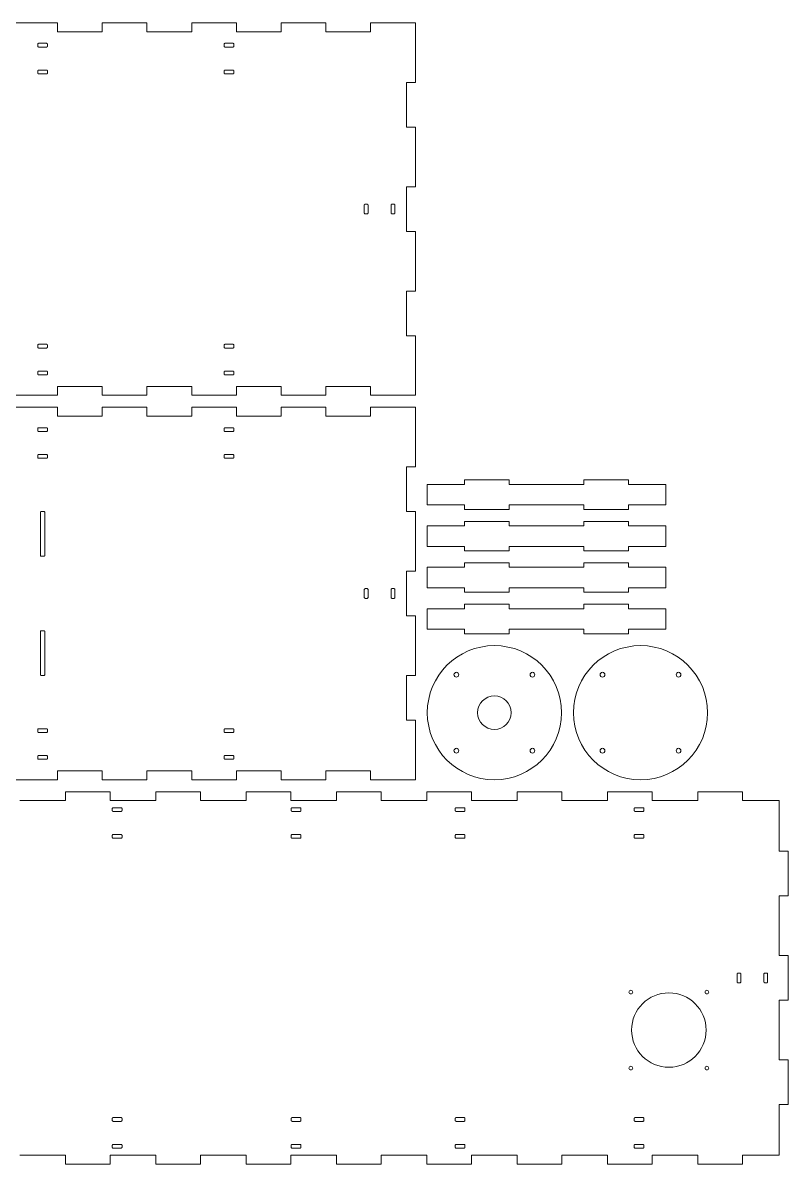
# Model space of a CAD drawing. Header units: millimetres. Extents: x 0 to 1000, y 0 to 766.
# Drawn here: x 487 to 1000, y 0 to 766 of the extents above; entities that cross this region are included whole.
import ezdxf

# ---------------------------------------------------------------- set-up
doc = ezdxf.new("R2010")
doc.units = ezdxf.units.MM
doc.layers.add('CORTE', color=1, linetype='Continuous', lineweight=0)

msp = doc.modelspace()

# ---------------------------------------------------------------- linework, layer by layer
at = {"layer": 'CORTE'}
for points in [[(480, 516), (510, 516), (510, 522), (540, 522), (540, 516), (570, 516), (570, 522), (600, 522), (600, 516), (630, 516), (630, 522), (660, 522), (660, 516), (690, 516), (690, 522), (720, 522), (720, 516), (750, 516), (750, 556), (744, 556), (744, 586), (750, 586), (750, 626), (744, 626), (744, 656), (750, 656), (750, 696), (744, 696), (744, 726), (750, 726), (750, 766), (720, 766), (720, 760), (690, 760), (690, 766), (660, 766), (660, 760), (630, 760), (630, 766), (600, 766), (600, 760), (570, 760), (570, 766), (540, 766), (540, 760), (510, 760), (510, 766), (480, 766)], [(480, 258), (510, 258), (510, 264), (540, 264), (540, 258), (570, 258), (570, 264), (600, 264), (600, 258), (630, 258), (630, 264), (660, 264), (660, 258), (690, 258), (690, 264), (720, 264), (720, 258), (750, 258), (750, 298), (744, 298), (744, 328), (750, 328), (750, 368), (744, 368), (744, 398), (750, 398), (750, 438), (744, 438), (744, 468), (750, 468), (750, 508), (720, 508), (720, 502), (690, 502), (690, 508), (660, 508), (660, 502), (630, 502), (630, 508), (600, 508), (600, 502), (570, 502), (570, 508), (540, 508), (540, 502), (510, 502), (510, 508), (480, 508)], [(484.705882, 6), (515.294118, 6), (515.294118, 0), (545.294118, 0), (545.294118, 6), (575.882353, 6), (575.882353, 0), (605.882353, 0), (605.882353, 6), (636.470588, 6), (636.470588, 0), (666.470588, 0), (666.470588, 6), (697.058824, 6), (697.058824, 0), (727.058824, 0), (727.058824, 6), (757.647059, 6), (757.647059, 0), (787.647059, 0), (787.647059, 6), (818.235294, 6), (818.235294, 0), (848.235294, 0), (848.235294, 6), (878.823529, 6), (878.823529, 0), (908.823529, 0), (908.823529, 6), (939.411765, 6), (939.411765, 0), (969.411765, 0), (969.411765, 6), (994, 6), (994, 40), (1000, 40), (1000, 70), (994, 70), (994, 110), (1000, 110), (1000, 140), (994, 140), (994, 180), (1000, 180), (1000, 210), (994, 210), (994, 244), (969.411765, 244), (969.411765, 250), (939.411765, 250), (939.411765, 244), (908.823529, 244), (908.823529, 250), (878.823529, 250), (878.823529, 244), (848.235294, 244), (848.235294, 250), (818.235294, 250), (818.235294, 244), (787.647059, 244), (787.647059, 250), (757.647059, 250), (757.647059, 244), (727.058824, 244), (727.058824, 250), (697.058824, 250), (697.058824, 244), (666.470588, 244), (666.470588, 250), (636.470588, 250), (636.470588, 244), (605.882353, 244), (605.882353, 250), (575.882353, 250), (575.882353, 244), (545.294118, 244), (545.294118, 250), (515.294118, 250), (515.294118, 244), (484.705882, 244)]]:
    msp.add_lwpolyline(points, dxfattribs=at)
for points in [[(502.65, 749.75), (502.717179, 749.753773), (502.783513, 749.765043), (502.848167, 749.78367), (502.91033, 749.809419), (502.969219, 749.841965), (503.024094, 749.880901), (503.074264, 749.925736), (503.119099, 749.975906), (503.158035, 750.030781), (503.190581, 750.08967), (503.21633, 750.151833), (503.234957, 750.216487), (503.246227, 750.282821), (503.25, 750.35), (503.25, 751.65), (503.246227, 751.717179), (503.234957, 751.783513), (503.21633, 751.848167), (503.190581, 751.91033), (503.158035, 751.969219), (503.119099, 752.024094), (503.074264, 752.074264), (503.024094, 752.119099), (502.969219, 752.158035), (502.91033, 752.190581), (502.848167, 752.21633), (502.783513, 752.234957), (502.717179, 752.246227), (502.65, 752.25), (497.35, 752.25), (497.282821, 752.246227), (497.216487, 752.234957), (497.151833, 752.21633), (497.08967, 752.190581), (497.030781, 752.158035), (496.975906, 752.119099), (496.925736, 752.074264), (496.880901, 752.024094), (496.841965, 751.969219), (496.809419, 751.91033), (496.78367, 751.848167), (496.765043, 751.783513), (496.753773, 751.717179), (496.75, 751.65), (496.75, 750.35), (496.753773, 750.282821), (496.765043, 750.216487), (496.78367, 750.151833), (496.809419, 750.08967), (496.841965, 750.030781), (496.880901, 749.975906), (496.925736, 749.925736), (496.975906, 749.880901), (497.030781, 749.841965), (497.08967, 749.809419), (497.151833, 749.78367), (497.216487, 749.765043), (497.282821, 749.753773), (497.35, 749.75)], [(627.65, 749.75), (627.717179, 749.753773), (627.783513, 749.765043), (627.848167, 749.78367), (627.91033, 749.809419), (627.969219, 749.841965), (628.024094, 749.880901), (628.074264, 749.925736), (628.119099, 749.975906), (628.158035, 750.030781), (628.190581, 750.08967), (628.21633, 750.151833), (628.234957, 750.216487), (628.246227, 750.282821), (628.25, 750.35), (628.25, 751.65), (628.246227, 751.717179), (628.234957, 751.783513), (628.21633, 751.848167), (628.190581, 751.91033), (628.158035, 751.969219), (628.119099, 752.024094), (628.074264, 752.074264), (628.024094, 752.119099), (627.969219, 752.158035), (627.91033, 752.190581), (627.848167, 752.21633), (627.783513, 752.234957), (627.717179, 752.246227), (627.65, 752.25), (622.35, 752.25), (622.282821, 752.246227), (622.216487, 752.234957), (622.151833, 752.21633), (622.08967, 752.190581), (622.030781, 752.158035), (621.975906, 752.119099), (621.925736, 752.074264), (621.880901, 752.024094), (621.841965, 751.969219), (621.809419, 751.91033), (621.78367, 751.848167), (621.765043, 751.783513), (621.753773, 751.717179), (621.75, 751.65), (621.75, 750.35), (621.753773, 750.282821), (621.765043, 750.216487), (621.78367, 750.151833), (621.809419, 750.08967), (621.841965, 750.030781), (621.880901, 749.975906), (621.925736, 749.925736), (621.975906, 749.880901), (622.030781, 749.841965), (622.08967, 749.809419), (622.151833, 749.78367), (622.216487, 749.765043), (622.282821, 749.753773), (622.35, 749.75)], [(502.65, 731.75), (502.717179, 731.753773), (502.783513, 731.765043), (502.848167, 731.78367), (502.91033, 731.809419), (502.969219, 731.841965), (503.024094, 731.880901), (503.074264, 731.925736), (503.119099, 731.975906), (503.158035, 732.030781), (503.190581, 732.08967), (503.21633, 732.151833), (503.234957, 732.216487), (503.246227, 732.282821), (503.25, 732.35), (503.25, 733.65), (503.246227, 733.717179), (503.234957, 733.783513), (503.21633, 733.848167), (503.190581, 733.91033), (503.158035, 733.969219), (503.119099, 734.024094), (503.074264, 734.074264), (503.024094, 734.119099), (502.969219, 734.158035), (502.91033, 734.190581), (502.848167, 734.21633), (502.783513, 734.234957), (502.717179, 734.246227), (502.65, 734.25), (497.35, 734.25), (497.282821, 734.246227), (497.216487, 734.234957), (497.151833, 734.21633), (497.08967, 734.190581), (497.030781, 734.158035), (496.975906, 734.119099), (496.925736, 734.074264), (496.880901, 734.024094), (496.841965, 733.969219), (496.809419, 733.91033), (496.78367, 733.848167), (496.765043, 733.783513), (496.753773, 733.717179), (496.75, 733.65), (496.75, 732.35), (496.753773, 732.282821), (496.765043, 732.216487), (496.78367, 732.151833), (496.809419, 732.08967), (496.841965, 732.030781), (496.880901, 731.975906), (496.925736, 731.925736), (496.975906, 731.880901), (497.030781, 731.841965), (497.08967, 731.809419), (497.151833, 731.78367), (497.216487, 731.765043), (497.282821, 731.753773), (497.35, 731.75)], [(627.65, 731.75), (627.717179, 731.753773), (627.783513, 731.765043), (627.848167, 731.78367), (627.91033, 731.809419), (627.969219, 731.841965), (628.024094, 731.880901), (628.074264, 731.925736), (628.119099, 731.975906), (628.158035, 732.030781), (628.190581, 732.08967), (628.21633, 732.151833), (628.234957, 732.216487), (628.246227, 732.282821), (628.25, 732.35), (628.25, 733.65), (628.246227, 733.717179), (628.234957, 733.783513), (628.21633, 733.848167), (628.190581, 733.91033), (628.158035, 733.969219), (628.119099, 734.024094), (628.074264, 734.074264), (628.024094, 734.119099), (627.969219, 734.158035), (627.91033, 734.190581), (627.848167, 734.21633), (627.783513, 734.234957), (627.717179, 734.246227), (627.65, 734.25), (622.35, 734.25), (622.282821, 734.246227), (622.216487, 734.234957), (622.151833, 734.21633), (622.08967, 734.190581), (622.030781, 734.158035), (621.975906, 734.119099), (621.925736, 734.074264), (621.880901, 734.024094), (621.841965, 733.969219), (621.809419, 733.91033), (621.78367, 733.848167), (621.765043, 733.783513), (621.753773, 733.717179), (621.75, 733.65), (621.75, 732.35), (621.753773, 732.282821), (621.765043, 732.216487), (621.78367, 732.151833), (621.809419, 732.08967), (621.841965, 732.030781), (621.880901, 731.975906), (621.925736, 731.925736), (621.975906, 731.880901), (622.030781, 731.841965), (622.08967, 731.809419), (622.151833, 731.78367), (622.216487, 731.765043), (622.282821, 731.753773), (622.35, 731.75)], [(717.65, 637.75), (717.717179, 637.753773), (717.783513, 637.765043), (717.848167, 637.78367), (717.91033, 637.809419), (717.969219, 637.841965), (718.024094, 637.880901), (718.074264, 637.925736), (718.119099, 637.975906), (718.158035, 638.030781), (718.190581, 638.08967), (718.21633, 638.151833), (718.234957, 638.216487), (718.246227, 638.282821), (718.25, 638.35), (718.25, 643.65), (718.246227, 643.717179), (718.234957, 643.783513), (718.21633, 643.848167), (718.190581, 643.91033), (718.158035, 643.969219), (718.119099, 644.024094), (718.074264, 644.074264), (718.024094, 644.119099), (717.969219, 644.158035), (717.91033, 644.190581), (717.848167, 644.21633), (717.783513, 644.234957), (717.717179, 644.246227), (717.65, 644.25), (716.35, 644.25), (716.282821, 644.246227), (716.216487, 644.234957), (716.151833, 644.21633), (716.08967, 644.190581), (716.030781, 644.158035), (715.975906, 644.119099), (715.925736, 644.074264), (715.880901, 644.024094), (715.841965, 643.969219), (715.809419, 643.91033), (715.78367, 643.848167), (715.765043, 643.783513), (715.753773, 643.717179), (715.75, 643.65), (715.75, 638.35), (715.753773, 638.282821), (715.765043, 638.216487), (715.78367, 638.151833), (715.809419, 638.08967), (715.841965, 638.030781), (715.880901, 637.975906), (715.925736, 637.925736), (715.975906, 637.880901), (716.030781, 637.841965), (716.08967, 637.809419), (716.151833, 637.78367), (716.216487, 637.765043), (716.282821, 637.753773), (716.35, 637.75)], [(735.65, 637.75), (735.717179, 637.753773), (735.783513, 637.765043), (735.848167, 637.78367), (735.91033, 637.809419), (735.969219, 637.841965), (736.024094, 637.880901), (736.074264, 637.925736), (736.119099, 637.975906), (736.158035, 638.030781), (736.190581, 638.08967), (736.21633, 638.151833), (736.234957, 638.216487), (736.246227, 638.282821), (736.25, 638.35), (736.25, 643.65), (736.246227, 643.717179), (736.234957, 643.783513), (736.21633, 643.848167), (736.190581, 643.91033), (736.158035, 643.969219), (736.119099, 644.024094), (736.074264, 644.074264), (736.024094, 644.119099), (735.969219, 644.158035), (735.91033, 644.190581), (735.848167, 644.21633), (735.783513, 644.234957), (735.717179, 644.246227), (735.65, 644.25), (734.35, 644.25), (734.282821, 644.246227), (734.216487, 644.234957), (734.151833, 644.21633), (734.08967, 644.190581), (734.030781, 644.158035), (733.975906, 644.119099), (733.925736, 644.074264), (733.880901, 644.024094), (733.841965, 643.969219), (733.809419, 643.91033), (733.78367, 643.848167), (733.765043, 643.783513), (733.753773, 643.717179), (733.75, 643.65), (733.75, 638.35), (733.753773, 638.282821), (733.765043, 638.216487), (733.78367, 638.151833), (733.809419, 638.08967), (733.841965, 638.030781), (733.880901, 637.975906), (733.925736, 637.925736), (733.975906, 637.880901), (734.030781, 637.841965), (734.08967, 637.809419), (734.151833, 637.78367), (734.216487, 637.765043), (734.282821, 637.753773), (734.35, 637.75)], [(502.65, 547.75), (502.717179, 547.753773), (502.783513, 547.765043), (502.848167, 547.78367), (502.91033, 547.809419), (502.969219, 547.841965), (503.024094, 547.880901), (503.074264, 547.925736), (503.119099, 547.975906), (503.158035, 548.030781), (503.190581, 548.08967), (503.21633, 548.151833), (503.234957, 548.216487), (503.246227, 548.282821), (503.25, 548.35), (503.25, 549.65), (503.246227, 549.717179), (503.234957, 549.783513), (503.21633, 549.848167), (503.190581, 549.91033), (503.158035, 549.969219), (503.119099, 550.024094), (503.074264, 550.074264), (503.024094, 550.119099), (502.969219, 550.158035), (502.91033, 550.190581), (502.848167, 550.21633), (502.783513, 550.234957), (502.717179, 550.246227), (502.65, 550.25), (497.35, 550.25), (497.282821, 550.246227), (497.216487, 550.234957), (497.151833, 550.21633), (497.08967, 550.190581), (497.030781, 550.158035), (496.975906, 550.119099), (496.925736, 550.074264), (496.880901, 550.024094), (496.841965, 549.969219), (496.809419, 549.91033), (496.78367, 549.848167), (496.765043, 549.783513), (496.753773, 549.717179), (496.75, 549.65), (496.75, 548.35), (496.753773, 548.282821), (496.765043, 548.216487), (496.78367, 548.151833), (496.809419, 548.08967), (496.841965, 548.030781), (496.880901, 547.975906), (496.925736, 547.925736), (496.975906, 547.880901), (497.030781, 547.841965), (497.08967, 547.809419), (497.151833, 547.78367), (497.216487, 547.765043), (497.282821, 547.753773), (497.35, 547.75)], [(627.65, 547.75), (627.717179, 547.753773), (627.783513, 547.765043), (627.848167, 547.78367), (627.91033, 547.809419), (627.969219, 547.841965), (628.024094, 547.880901), (628.074264, 547.925736), (628.119099, 547.975906), (628.158035, 548.030781), (628.190581, 548.08967), (628.21633, 548.151833), (628.234957, 548.216487), (628.246227, 548.282821), (628.25, 548.35), (628.25, 549.65), (628.246227, 549.717179), (628.234957, 549.783513), (628.21633, 549.848167), (628.190581, 549.91033), (628.158035, 549.969219), (628.119099, 550.024094), (628.074264, 550.074264), (628.024094, 550.119099), (627.969219, 550.158035), (627.91033, 550.190581), (627.848167, 550.21633), (627.783513, 550.234957), (627.717179, 550.246227), (627.65, 550.25), (622.35, 550.25), (622.282821, 550.246227), (622.216487, 550.234957), (622.151833, 550.21633), (622.08967, 550.190581), (622.030781, 550.158035), (621.975906, 550.119099), (621.925736, 550.074264), (621.880901, 550.024094), (621.841965, 549.969219), (621.809419, 549.91033), (621.78367, 549.848167), (621.765043, 549.783513), (621.753773, 549.717179), (621.75, 549.65), (621.75, 548.35), (621.753773, 548.282821), (621.765043, 548.216487), (621.78367, 548.151833), (621.809419, 548.08967), (621.841965, 548.030781), (621.880901, 547.975906), (621.925736, 547.925736), (621.975906, 547.880901), (622.030781, 547.841965), (622.08967, 547.809419), (622.151833, 547.78367), (622.216487, 547.765043), (622.282821, 547.753773), (622.35, 547.75)], [(502.65, 529.75), (502.717179, 529.753773), (502.783513, 529.765043), (502.848167, 529.78367), (502.91033, 529.809419), (502.969219, 529.841965), (503.024094, 529.880901), (503.074264, 529.925736), (503.119099, 529.975906), (503.158035, 530.030781), (503.190581, 530.08967), (503.21633, 530.151833), (503.234957, 530.216487), (503.246227, 530.282821), (503.25, 530.35), (503.25, 531.65), (503.246227, 531.717179), (503.234957, 531.783513), (503.21633, 531.848167), (503.190581, 531.91033), (503.158035, 531.969219), (503.119099, 532.024094), (503.074264, 532.074264), (503.024094, 532.119099), (502.969219, 532.158035), (502.91033, 532.190581), (502.848167, 532.21633), (502.783513, 532.234957), (502.717179, 532.246227), (502.65, 532.25), (497.35, 532.25), (497.282821, 532.246227), (497.216487, 532.234957), (497.151833, 532.21633), (497.08967, 532.190581), (497.030781, 532.158035), (496.975906, 532.119099), (496.925736, 532.074264), (496.880901, 532.024094), (496.841965, 531.969219), (496.809419, 531.91033), (496.78367, 531.848167), (496.765043, 531.783513), (496.753773, 531.717179), (496.75, 531.65), (496.75, 530.35), (496.753773, 530.282821), (496.765043, 530.216487), (496.78367, 530.151833), (496.809419, 530.08967), (496.841965, 530.030781), (496.880901, 529.975906), (496.925736, 529.925736), (496.975906, 529.880901), (497.030781, 529.841965), (497.08967, 529.809419), (497.151833, 529.78367), (497.216487, 529.765043), (497.282821, 529.753773), (497.35, 529.75)], [(627.65, 529.75), (627.717179, 529.753773), (627.783513, 529.765043), (627.848167, 529.78367), (627.91033, 529.809419), (627.969219, 529.841965), (628.024094, 529.880901), (628.074264, 529.925736), (628.119099, 529.975906), (628.158035, 530.030781), (628.190581, 530.08967), (628.21633, 530.151833), (628.234957, 530.216487), (628.246227, 530.282821), (628.25, 530.35), (628.25, 531.65), (628.246227, 531.717179), (628.234957, 531.783513), (628.21633, 531.848167), (628.190581, 531.91033), (628.158035, 531.969219), (628.119099, 532.024094), (628.074264, 532.074264), (628.024094, 532.119099), (627.969219, 532.158035), (627.91033, 532.190581), (627.848167, 532.21633), (627.783513, 532.234957), (627.717179, 532.246227), (627.65, 532.25), (622.35, 532.25), (622.282821, 532.246227), (622.216487, 532.234957), (622.151833, 532.21633), (622.08967, 532.190581), (622.030781, 532.158035), (621.975906, 532.119099), (621.925736, 532.074264), (621.880901, 532.024094), (621.841965, 531.969219), (621.809419, 531.91033), (621.78367, 531.848167), (621.765043, 531.783513), (621.753773, 531.717179), (621.75, 531.65), (621.75, 530.35), (621.753773, 530.282821), (621.765043, 530.216487), (621.78367, 530.151833), (621.809419, 530.08967), (621.841965, 530.030781), (621.880901, 529.975906), (621.925736, 529.925736), (621.975906, 529.880901), (622.030781, 529.841965), (622.08967, 529.809419), (622.151833, 529.78367), (622.216487, 529.765043), (622.282821, 529.753773), (622.35, 529.75)], [(502.65, 491.75), (502.717179, 491.753773), (502.783513, 491.765043), (502.848167, 491.78367), (502.91033, 491.809419), (502.969219, 491.841965), (503.024094, 491.880901), (503.074264, 491.925736), (503.119099, 491.975906), (503.158035, 492.030781), (503.190581, 492.08967), (503.21633, 492.151833), (503.234957, 492.216487), (503.246227, 492.282821), (503.25, 492.35), (503.25, 493.65), (503.246227, 493.717179), (503.234957, 493.783513), (503.21633, 493.848167), (503.190581, 493.91033), (503.158035, 493.969219), (503.119099, 494.024094), (503.074264, 494.074264), (503.024094, 494.119099), (502.969219, 494.158035), (502.91033, 494.190581), (502.848167, 494.21633), (502.783513, 494.234957), (502.717179, 494.246227), (502.65, 494.25), (497.35, 494.25), (497.282821, 494.246227), (497.216487, 494.234957), (497.151833, 494.21633), (497.08967, 494.190581), (497.030781, 494.158035), (496.975906, 494.119099), (496.925736, 494.074264), (496.880901, 494.024094), (496.841965, 493.969219), (496.809419, 493.91033), (496.78367, 493.848167), (496.765043, 493.783513), (496.753773, 493.717179), (496.75, 493.65), (496.75, 492.35), (496.753773, 492.282821), (496.765043, 492.216487), (496.78367, 492.151833), (496.809419, 492.08967), (496.841965, 492.030781), (496.880901, 491.975906), (496.925736, 491.925736), (496.975906, 491.880901), (497.030781, 491.841965), (497.08967, 491.809419), (497.151833, 491.78367), (497.216487, 491.765043), (497.282821, 491.753773), (497.35, 491.75)], [(627.65, 491.75), (627.717179, 491.753773), (627.783513, 491.765043), (627.848167, 491.78367), (627.91033, 491.809419), (627.969219, 491.841965), (628.024094, 491.880901), (628.074264, 491.925736), (628.119099, 491.975906), (628.158035, 492.030781), (628.190581, 492.08967), (628.21633, 492.151833), (628.234957, 492.216487), (628.246227, 492.282821), (628.25, 492.35), (628.25, 493.65), (628.246227, 493.717179), (628.234957, 493.783513), (628.21633, 493.848167), (628.190581, 493.91033), (628.158035, 493.969219), (628.119099, 494.024094), (628.074264, 494.074264), (628.024094, 494.119099), (627.969219, 494.158035), (627.91033, 494.190581), (627.848167, 494.21633), (627.783513, 494.234957), (627.717179, 494.246227), (627.65, 494.25), (622.35, 494.25), (622.282821, 494.246227), (622.216487, 494.234957), (622.151833, 494.21633), (622.08967, 494.190581), (622.030781, 494.158035), (621.975906, 494.119099), (621.925736, 494.074264), (621.880901, 494.024094), (621.841965, 493.969219), (621.809419, 493.91033), (621.78367, 493.848167), (621.765043, 493.783513), (621.753773, 493.717179), (621.75, 493.65), (621.75, 492.35), (621.753773, 492.282821), (621.765043, 492.216487), (621.78367, 492.151833), (621.809419, 492.08967), (621.841965, 492.030781), (621.880901, 491.975906), (621.925736, 491.925736), (621.975906, 491.880901), (622.030781, 491.841965), (622.08967, 491.809419), (622.151833, 491.78367), (622.216487, 491.765043), (622.282821, 491.753773), (622.35, 491.75)], [(502.65, 473.75), (502.717179, 473.753773), (502.783513, 473.765043), (502.848167, 473.78367), (502.91033, 473.809419), (502.969219, 473.841965), (503.024094, 473.880901), (503.074264, 473.925736), (503.119099, 473.975906), (503.158035, 474.030781), (503.190581, 474.08967), (503.21633, 474.151833), (503.234957, 474.216487), (503.246227, 474.282821), (503.25, 474.35), (503.25, 475.65), (503.246227, 475.717179), (503.234957, 475.783513), (503.21633, 475.848167), (503.190581, 475.91033), (503.158035, 475.969219), (503.119099, 476.024094), (503.074264, 476.074264), (503.024094, 476.119099), (502.969219, 476.158035), (502.91033, 476.190581), (502.848167, 476.21633), (502.783513, 476.234957), (502.717179, 476.246227), (502.65, 476.25), (497.35, 476.25), (497.282821, 476.246227), (497.216487, 476.234957), (497.151833, 476.21633), (497.08967, 476.190581), (497.030781, 476.158035), (496.975906, 476.119099), (496.925736, 476.074264), (496.880901, 476.024094), (496.841965, 475.969219), (496.809419, 475.91033), (496.78367, 475.848167), (496.765043, 475.783513), (496.753773, 475.717179), (496.75, 475.65), (496.75, 474.35), (496.753773, 474.282821), (496.765043, 474.216487), (496.78367, 474.151833), (496.809419, 474.08967), (496.841965, 474.030781), (496.880901, 473.975906), (496.925736, 473.925736), (496.975906, 473.880901), (497.030781, 473.841965), (497.08967, 473.809419), (497.151833, 473.78367), (497.216487, 473.765043), (497.282821, 473.753773), (497.35, 473.75)], [(627.65, 473.75), (627.717179, 473.753773), (627.783513, 473.765043), (627.848167, 473.78367), (627.91033, 473.809419), (627.969219, 473.841965), (628.024094, 473.880901), (628.074264, 473.925736), (628.119099, 473.975906), (628.158035, 474.030781), (628.190581, 474.08967), (628.21633, 474.151833), (628.234957, 474.216487), (628.246227, 474.282821), (628.25, 474.35), (628.25, 475.65), (628.246227, 475.717179), (628.234957, 475.783513), (628.21633, 475.848167), (628.190581, 475.91033), (628.158035, 475.969219), (628.119099, 476.024094), (628.074264, 476.074264), (628.024094, 476.119099), (627.969219, 476.158035), (627.91033, 476.190581), (627.848167, 476.21633), (627.783513, 476.234957), (627.717179, 476.246227), (627.65, 476.25), (622.35, 476.25), (622.282821, 476.246227), (622.216487, 476.234957), (622.151833, 476.21633), (622.08967, 476.190581), (622.030781, 476.158035), (621.975906, 476.119099), (621.925736, 476.074264), (621.880901, 476.024094), (621.841965, 475.969219), (621.809419, 475.91033), (621.78367, 475.848167), (621.765043, 475.783513), (621.753773, 475.717179), (621.75, 475.65), (621.75, 474.35), (621.753773, 474.282821), (621.765043, 474.216487), (621.78367, 474.151833), (621.809419, 474.08967), (621.841965, 474.030781), (621.880901, 473.975906), (621.925736, 473.925736), (621.975906, 473.880901), (622.030781, 473.841965), (622.08967, 473.809419), (622.151833, 473.78367), (622.216487, 473.765043), (622.282821, 473.753773), (622.35, 473.75)], [(758, 442.4), (783, 442.4), (783, 439.4), (813, 439.4), (813, 442.4), (863, 442.4), (863, 439.4), (893, 439.4), (893, 442.4), (918, 442.4), (918, 456.2), (893, 456.2), (893, 459.2), (863, 459.2), (863, 456.2), (813, 456.2), (813, 459.2), (783, 459.2), (783, 456.2), (758, 456.2)], [(500.9, 408), (500.967179, 408.003773), (501.033513, 408.015043), (501.098167, 408.03367), (501.16033, 408.059419), (501.219219, 408.091965), (501.274094, 408.130901), (501.324264, 408.175736), (501.369099, 408.225906), (501.408035, 408.280781), (501.440581, 408.33967), (501.46633, 408.401833), (501.484957, 408.466487), (501.496227, 408.532821), (501.5, 408.6), (501.5, 437.4), (501.496227, 437.467179), (501.484957, 437.533513), (501.46633, 437.598167), (501.440581, 437.66033), (501.408035, 437.719219), (501.369099, 437.774094), (501.324264, 437.824264), (501.274094, 437.869099), (501.219219, 437.908035), (501.16033, 437.940581), (501.098167, 437.96633), (501.033513, 437.984957), (500.967179, 437.996227), (500.9, 438), (499.1, 438), (499.032821, 437.996227), (498.966487, 437.984957), (498.901833, 437.96633), (498.83967, 437.940581), (498.780781, 437.908035), (498.725906, 437.869099), (498.675736, 437.824264), (498.630901, 437.774094), (498.591965, 437.719219), (498.559419, 437.66033), (498.53367, 437.598167), (498.515043, 437.533513), (498.503773, 437.467179), (498.5, 437.4), (498.5, 408.6), (498.503773, 408.532821), (498.515043, 408.466487), (498.53367, 408.401833), (498.559419, 408.33967), (498.591965, 408.280781), (498.630901, 408.225906), (498.675736, 408.175736), (498.725906, 408.130901), (498.780781, 408.091965), (498.83967, 408.059419), (498.901833, 408.03367), (498.966487, 408.015043), (499.032821, 408.003773), (499.1, 408)], [(758, 414.6), (783, 414.6), (783, 411.6), (813, 411.6), (813, 414.6), (863, 414.6), (863, 411.6), (893, 411.6), (893, 414.6), (918, 414.6), (918, 428.4), (893, 428.4), (893, 431.4), (863, 431.4), (863, 428.4), (813, 428.4), (813, 431.4), (783, 431.4), (783, 428.4), (758, 428.4)], [(758, 386.8), (783, 386.8), (783, 383.8), (813, 383.8), (813, 386.8), (863, 386.8), (863, 383.8), (893, 383.8), (893, 386.8), (918, 386.8), (918, 400.6), (893, 400.6), (893, 403.6), (863, 403.6), (863, 400.6), (813, 400.6), (813, 403.6), (783, 403.6), (783, 400.6), (758, 400.6)], [(717.65, 379.75), (717.717179, 379.753773), (717.783513, 379.765043), (717.848167, 379.78367), (717.91033, 379.809419), (717.969219, 379.841965), (718.024094, 379.880901), (718.074264, 379.925736), (718.119099, 379.975906), (718.158035, 380.030781), (718.190581, 380.08967), (718.21633, 380.151833), (718.234957, 380.216487), (718.246227, 380.282821), (718.25, 380.35), (718.25, 385.65), (718.246227, 385.717179), (718.234957, 385.783513), (718.21633, 385.848167), (718.190581, 385.91033), (718.158035, 385.969219), (718.119099, 386.024094), (718.074264, 386.074264), (718.024094, 386.119099), (717.969219, 386.158035), (717.91033, 386.190581), (717.848167, 386.21633), (717.783513, 386.234957), (717.717179, 386.246227), (717.65, 386.25), (716.35, 386.25), (716.282821, 386.246227), (716.216487, 386.234957), (716.151833, 386.21633), (716.08967, 386.190581), (716.030781, 386.158035), (715.975906, 386.119099), (715.925736, 386.074264), (715.880901, 386.024094), (715.841965, 385.969219), (715.809419, 385.91033), (715.78367, 385.848167), (715.765043, 385.783513), (715.753773, 385.717179), (715.75, 385.65), (715.75, 380.35), (715.753773, 380.282821), (715.765043, 380.216487), (715.78367, 380.151833), (715.809419, 380.08967), (715.841965, 380.030781), (715.880901, 379.975906), (715.925736, 379.925736), (715.975906, 379.880901), (716.030781, 379.841965), (716.08967, 379.809419), (716.151833, 379.78367), (716.216487, 379.765043), (716.282821, 379.753773), (716.35, 379.75)], [(735.65, 379.75), (735.717179, 379.753773), (735.783513, 379.765043), (735.848167, 379.78367), (735.91033, 379.809419), (735.969219, 379.841965), (736.024094, 379.880901), (736.074264, 379.925736), (736.119099, 379.975906), (736.158035, 380.030781), (736.190581, 380.08967), (736.21633, 380.151833), (736.234957, 380.216487), (736.246227, 380.282821), (736.25, 380.35), (736.25, 385.65), (736.246227, 385.717179), (736.234957, 385.783513), (736.21633, 385.848167), (736.190581, 385.91033), (736.158035, 385.969219), (736.119099, 386.024094), (736.074264, 386.074264), (736.024094, 386.119099), (735.969219, 386.158035), (735.91033, 386.190581), (735.848167, 386.21633), (735.783513, 386.234957), (735.717179, 386.246227), (735.65, 386.25), (734.35, 386.25), (734.282821, 386.246227), (734.216487, 386.234957), (734.151833, 386.21633), (734.08967, 386.190581), (734.030781, 386.158035), (733.975906, 386.119099), (733.925736, 386.074264), (733.880901, 386.024094), (733.841965, 385.969219), (733.809419, 385.91033), (733.78367, 385.848167), (733.765043, 385.783513), (733.753773, 385.717179), (733.75, 385.65), (733.75, 380.35), (733.753773, 380.282821), (733.765043, 380.216487), (733.78367, 380.151833), (733.809419, 380.08967), (733.841965, 380.030781), (733.880901, 379.975906), (733.925736, 379.925736), (733.975906, 379.880901), (734.030781, 379.841965), (734.08967, 379.809419), (734.151833, 379.78367), (734.216487, 379.765043), (734.282821, 379.753773), (734.35, 379.75)], [(758, 359), (783, 359), (783, 356), (813, 356), (813, 359), (863, 359), (863, 356), (893, 356), (893, 359), (918, 359), (918, 372.8), (893, 372.8), (893, 375.8), (863, 375.8), (863, 372.8), (813, 372.8), (813, 375.8), (783, 375.8), (783, 372.8), (758, 372.8)], [(500.9, 328), (500.967179, 328.003773), (501.033513, 328.015043), (501.098167, 328.03367), (501.16033, 328.059419), (501.219219, 328.091965), (501.274094, 328.130901), (501.324264, 328.175736), (501.369099, 328.225906), (501.408035, 328.280781), (501.440581, 328.33967), (501.46633, 328.401833), (501.484957, 328.466487), (501.496227, 328.532821), (501.5, 328.6), (501.5, 357.4), (501.496227, 357.467179), (501.484957, 357.533513), (501.46633, 357.598167), (501.440581, 357.66033), (501.408035, 357.719219), (501.369099, 357.774094), (501.324264, 357.824264), (501.274094, 357.869099), (501.219219, 357.908035), (501.16033, 357.940581), (501.098167, 357.96633), (501.033513, 357.984957), (500.967179, 357.996227), (500.9, 358), (499.1, 358), (499.032821, 357.996227), (498.966487, 357.984957), (498.901833, 357.96633), (498.83967, 357.940581), (498.780781, 357.908035), (498.725906, 357.869099), (498.675736, 357.824264), (498.630901, 357.774094), (498.591965, 357.719219), (498.559419, 357.66033), (498.53367, 357.598167), (498.515043, 357.533513), (498.503773, 357.467179), (498.5, 357.4), (498.5, 328.6), (498.503773, 328.532821), (498.515043, 328.466487), (498.53367, 328.401833), (498.559419, 328.33967), (498.591965, 328.280781), (498.630901, 328.225906), (498.675736, 328.175736), (498.725906, 328.130901), (498.780781, 328.091965), (498.83967, 328.059419), (498.901833, 328.03367), (498.966487, 328.015043), (499.032821, 328.003773), (499.1, 328)], [(502.65, 289.75), (502.717179, 289.753773), (502.783513, 289.765043), (502.848167, 289.78367), (502.91033, 289.809419), (502.969219, 289.841965), (503.024094, 289.880901), (503.074264, 289.925736), (503.119099, 289.975906), (503.158035, 290.030781), (503.190581, 290.08967), (503.21633, 290.151833), (503.234957, 290.216487), (503.246227, 290.282821), (503.25, 290.35), (503.25, 291.65), (503.246227, 291.717179), (503.234957, 291.783513), (503.21633, 291.848167), (503.190581, 291.91033), (503.158035, 291.969219), (503.119099, 292.024094), (503.074264, 292.074264), (503.024094, 292.119099), (502.969219, 292.158035), (502.91033, 292.190581), (502.848167, 292.21633), (502.783513, 292.234957), (502.717179, 292.246227), (502.65, 292.25), (497.35, 292.25), (497.282821, 292.246227), (497.216487, 292.234957), (497.151833, 292.21633), (497.08967, 292.190581), (497.030781, 292.158035), (496.975906, 292.119099), (496.925736, 292.074264), (496.880901, 292.024094), (496.841965, 291.969219), (496.809419, 291.91033), (496.78367, 291.848167), (496.765043, 291.783513), (496.753773, 291.717179), (496.75, 291.65), (496.75, 290.35), (496.753773, 290.282821), (496.765043, 290.216487), (496.78367, 290.151833), (496.809419, 290.08967), (496.841965, 290.030781), (496.880901, 289.975906), (496.925736, 289.925736), (496.975906, 289.880901), (497.030781, 289.841965), (497.08967, 289.809419), (497.151833, 289.78367), (497.216487, 289.765043), (497.282821, 289.753773), (497.35, 289.75)], [(627.65, 289.75), (627.717179, 289.753773), (627.783513, 289.765043), (627.848167, 289.78367), (627.91033, 289.809419), (627.969219, 289.841965), (628.024094, 289.880901), (628.074264, 289.925736), (628.119099, 289.975906), (628.158035, 290.030781), (628.190581, 290.08967), (628.21633, 290.151833), (628.234957, 290.216487), (628.246227, 290.282821), (628.25, 290.35), (628.25, 291.65), (628.246227, 291.717179), (628.234957, 291.783513), (628.21633, 291.848167), (628.190581, 291.91033), (628.158035, 291.969219), (628.119099, 292.024094), (628.074264, 292.074264), (628.024094, 292.119099), (627.969219, 292.158035), (627.91033, 292.190581), (627.848167, 292.21633), (627.783513, 292.234957), (627.717179, 292.246227), (627.65, 292.25), (622.35, 292.25), (622.282821, 292.246227), (622.216487, 292.234957), (622.151833, 292.21633), (622.08967, 292.190581), (622.030781, 292.158035), (621.975906, 292.119099), (621.925736, 292.074264), (621.880901, 292.024094), (621.841965, 291.969219), (621.809419, 291.91033), (621.78367, 291.848167), (621.765043, 291.783513), (621.753773, 291.717179), (621.75, 291.65), (621.75, 290.35), (621.753773, 290.282821), (621.765043, 290.216487), (621.78367, 290.151833), (621.809419, 290.08967), (621.841965, 290.030781), (621.880901, 289.975906), (621.925736, 289.925736), (621.975906, 289.880901), (622.030781, 289.841965), (622.08967, 289.809419), (622.151833, 289.78367), (622.216487, 289.765043), (622.282821, 289.753773), (622.35, 289.75)], [(502.65, 271.75), (502.717179, 271.753773), (502.783513, 271.765043), (502.848167, 271.78367), (502.91033, 271.809419), (502.969219, 271.841965), (503.024094, 271.880901), (503.074264, 271.925736), (503.119099, 271.975906), (503.158035, 272.030781), (503.190581, 272.08967), (503.21633, 272.151833), (503.234957, 272.216487), (503.246227, 272.282821), (503.25, 272.35), (503.25, 273.65), (503.246227, 273.717179), (503.234957, 273.783513), (503.21633, 273.848167), (503.190581, 273.91033), (503.158035, 273.969219), (503.119099, 274.024094), (503.074264, 274.074264), (503.024094, 274.119099), (502.969219, 274.158035), (502.91033, 274.190581), (502.848167, 274.21633), (502.783513, 274.234957), (502.717179, 274.246227), (502.65, 274.25), (497.35, 274.25), (497.282821, 274.246227), (497.216487, 274.234957), (497.151833, 274.21633), (497.08967, 274.190581), (497.030781, 274.158035), (496.975906, 274.119099), (496.925736, 274.074264), (496.880901, 274.024094), (496.841965, 273.969219), (496.809419, 273.91033), (496.78367, 273.848167), (496.765043, 273.783513), (496.753773, 273.717179), (496.75, 273.65), (496.75, 272.35), (496.753773, 272.282821), (496.765043, 272.216487), (496.78367, 272.151833), (496.809419, 272.08967), (496.841965, 272.030781), (496.880901, 271.975906), (496.925736, 271.925736), (496.975906, 271.880901), (497.030781, 271.841965), (497.08967, 271.809419), (497.151833, 271.78367), (497.216487, 271.765043), (497.282821, 271.753773), (497.35, 271.75)], [(627.65, 271.75), (627.717179, 271.753773), (627.783513, 271.765043), (627.848167, 271.78367), (627.91033, 271.809419), (627.969219, 271.841965), (628.024094, 271.880901), (628.074264, 271.925736), (628.119099, 271.975906), (628.158035, 272.030781), (628.190581, 272.08967), (628.21633, 272.151833), (628.234957, 272.216487), (628.246227, 272.282821), (628.25, 272.35), (628.25, 273.65), (628.246227, 273.717179), (628.234957, 273.783513), (628.21633, 273.848167), (628.190581, 273.91033), (628.158035, 273.969219), (628.119099, 274.024094), (628.074264, 274.074264), (628.024094, 274.119099), (627.969219, 274.158035), (627.91033, 274.190581), (627.848167, 274.21633), (627.783513, 274.234957), (627.717179, 274.246227), (627.65, 274.25), (622.35, 274.25), (622.282821, 274.246227), (622.216487, 274.234957), (622.151833, 274.21633), (622.08967, 274.190581), (622.030781, 274.158035), (621.975906, 274.119099), (621.925736, 274.074264), (621.880901, 274.024094), (621.841965, 273.969219), (621.809419, 273.91033), (621.78367, 273.848167), (621.765043, 273.783513), (621.753773, 273.717179), (621.75, 273.65), (621.75, 272.35), (621.753773, 272.282821), (621.765043, 272.216487), (621.78367, 272.151833), (621.809419, 272.08967), (621.841965, 272.030781), (621.880901, 271.975906), (621.925736, 271.925736), (621.975906, 271.880901), (622.030781, 271.841965), (622.08967, 271.809419), (622.151833, 271.78367), (622.216487, 271.765043), (622.282821, 271.753773), (622.35, 271.75)], [(553.25, 238.65), (553.246227, 238.717179), (553.234957, 238.783513), (553.21633, 238.848167), (553.190581, 238.91033), (553.158035, 238.969219), (553.119099, 239.024094), (553.074264, 239.074264), (553.024094, 239.119099), (552.969219, 239.158035), (552.91033, 239.190581), (552.848167, 239.21633), (552.783513, 239.234957), (552.717179, 239.246227), (552.65, 239.25), (547.35, 239.25), (547.282821, 239.246227), (547.216487, 239.234957), (547.151833, 239.21633), (547.08967, 239.190581), (547.030781, 239.158035), (546.975906, 239.119099), (546.925736, 239.074264), (546.880901, 239.024094), (546.841965, 238.969219), (546.809419, 238.91033), (546.78367, 238.848167), (546.765043, 238.783513), (546.753773, 238.717179), (546.75, 238.65), (546.75, 237.35), (546.753773, 237.282821), (546.765043, 237.216487), (546.78367, 237.151833), (546.809419, 237.08967), (546.841965, 237.030781), (546.880901, 236.975906), (546.925736, 236.925736), (546.975906, 236.880901), (547.030781, 236.841965), (547.08967, 236.809419), (547.151833, 236.78367), (547.216487, 236.765043), (547.282821, 236.753773), (547.35, 236.75), (552.65, 236.75), (552.717179, 236.753773), (552.783513, 236.765043), (552.848167, 236.78367), (552.91033, 236.809419), (552.969219, 236.841965), (553.024094, 236.880901), (553.074264, 236.925736), (553.119099, 236.975906), (553.158035, 237.030781), (553.190581, 237.08967), (553.21633, 237.151833), (553.234957, 237.216487), (553.246227, 237.282821), (553.25, 237.35)], [(673.25, 238.65), (673.246227, 238.717179), (673.234957, 238.783513), (673.21633, 238.848167), (673.190581, 238.91033), (673.158035, 238.969219), (673.119099, 239.024094), (673.074264, 239.074264), (673.024094, 239.119099), (672.969219, 239.158035), (672.91033, 239.190581), (672.848167, 239.21633), (672.783513, 239.234957), (672.717179, 239.246227), (672.65, 239.25), (667.35, 239.25), (667.282821, 239.246227), (667.216487, 239.234957), (667.151833, 239.21633), (667.08967, 239.190581), (667.030781, 239.158035), (666.975906, 239.119099), (666.925736, 239.074264), (666.880901, 239.024094), (666.841965, 238.969219), (666.809419, 238.91033), (666.78367, 238.848167), (666.765043, 238.783513), (666.753773, 238.717179), (666.75, 238.65), (666.75, 237.35), (666.753773, 237.282821), (666.765043, 237.216487), (666.78367, 237.151833), (666.809419, 237.08967), (666.841965, 237.030781), (666.880901, 236.975906), (666.925736, 236.925736), (666.975906, 236.880901), (667.030781, 236.841965), (667.08967, 236.809419), (667.151833, 236.78367), (667.216487, 236.765043), (667.282821, 236.753773), (667.35, 236.75), (672.65, 236.75), (672.717179, 236.753773), (672.783513, 236.765043), (672.848167, 236.78367), (672.91033, 236.809419), (672.969219, 236.841965), (673.024094, 236.880901), (673.074264, 236.925736), (673.119099, 236.975906), (673.158035, 237.030781), (673.190581, 237.08967), (673.21633, 237.151833), (673.234957, 237.216487), (673.246227, 237.282821), (673.25, 237.35)], [(783.25, 238.65), (783.246227, 238.717179), (783.234957, 238.783513), (783.21633, 238.848167), (783.190581, 238.91033), (783.158035, 238.969219), (783.119099, 239.024094), (783.074264, 239.074264), (783.024094, 239.119099), (782.969219, 239.158035), (782.91033, 239.190581), (782.848167, 239.21633), (782.783513, 239.234957), (782.717179, 239.246227), (782.65, 239.25), (777.35, 239.25), (777.282821, 239.246227), (777.216487, 239.234957), (777.151833, 239.21633), (777.08967, 239.190581), (777.030781, 239.158035), (776.975906, 239.119099), (776.925736, 239.074264), (776.880901, 239.024094), (776.841965, 238.969219), (776.809419, 238.91033), (776.78367, 238.848167), (776.765043, 238.783513), (776.753773, 238.717179), (776.75, 238.65), (776.75, 237.35), (776.753773, 237.282821), (776.765043, 237.216487), (776.78367, 237.151833), (776.809419, 237.08967), (776.841965, 237.030781), (776.880901, 236.975906), (776.925736, 236.925736), (776.975906, 236.880901), (777.030781, 236.841965), (777.08967, 236.809419), (777.151833, 236.78367), (777.216487, 236.765043), (777.282821, 236.753773), (777.35, 236.75), (782.65, 236.75), (782.717179, 236.753773), (782.783513, 236.765043), (782.848167, 236.78367), (782.91033, 236.809419), (782.969219, 236.841965), (783.024094, 236.880901), (783.074264, 236.925736), (783.119099, 236.975906), (783.158035, 237.030781), (783.190581, 237.08967), (783.21633, 237.151833), (783.234957, 237.216487), (783.246227, 237.282821), (783.25, 237.35)], [(903.25, 238.65), (903.246227, 238.717179), (903.234957, 238.783513), (903.21633, 238.848167), (903.190581, 238.91033), (903.158035, 238.969219), (903.119099, 239.024094), (903.074264, 239.074264), (903.024094, 239.119099), (902.969219, 239.158035), (902.91033, 239.190581), (902.848167, 239.21633), (902.783513, 239.234957), (902.717179, 239.246227), (902.65, 239.25), (897.35, 239.25), (897.282821, 239.246227), (897.216487, 239.234957), (897.151833, 239.21633), (897.08967, 239.190581), (897.030781, 239.158035), (896.975906, 239.119099), (896.925736, 239.074264), (896.880901, 239.024094), (896.841965, 238.969219), (896.809419, 238.91033), (896.78367, 238.848167), (896.765043, 238.783513), (896.753773, 238.717179), (896.75, 238.65), (896.75, 237.35), (896.753773, 237.282821), (896.765043, 237.216487), (896.78367, 237.151833), (896.809419, 237.08967), (896.841965, 237.030781), (896.880901, 236.975906), (896.925736, 236.925736), (896.975906, 236.880901), (897.030781, 236.841965), (897.08967, 236.809419), (897.151833, 236.78367), (897.216487, 236.765043), (897.282821, 236.753773), (897.35, 236.75), (902.65, 236.75), (902.717179, 236.753773), (902.783513, 236.765043), (902.848167, 236.78367), (902.91033, 236.809419), (902.969219, 236.841965), (903.024094, 236.880901), (903.074264, 236.925736), (903.119099, 236.975906), (903.158035, 237.030781), (903.190581, 237.08967), (903.21633, 237.151833), (903.234957, 237.216487), (903.246227, 237.282821), (903.25, 237.35)], [(553.25, 220.65), (553.246227, 220.717179), (553.234957, 220.783513), (553.21633, 220.848167), (553.190581, 220.91033), (553.158035, 220.969219), (553.119099, 221.024094), (553.074264, 221.074264), (553.024094, 221.119099), (552.969219, 221.158035), (552.91033, 221.190581), (552.848167, 221.21633), (552.783513, 221.234957), (552.717179, 221.246227), (552.65, 221.25), (547.35, 221.25), (547.282821, 221.246227), (547.216487, 221.234957), (547.151833, 221.21633), (547.08967, 221.190581), (547.030781, 221.158035), (546.975906, 221.119099), (546.925736, 221.074264), (546.880901, 221.024094), (546.841965, 220.969219), (546.809419, 220.91033), (546.78367, 220.848167), (546.765043, 220.783513), (546.753773, 220.717179), (546.75, 220.65), (546.75, 219.35), (546.753773, 219.282821), (546.765043, 219.216487), (546.78367, 219.151833), (546.809419, 219.08967), (546.841965, 219.030781), (546.880901, 218.975906), (546.925736, 218.925736), (546.975906, 218.880901), (547.030781, 218.841965), (547.08967, 218.809419), (547.151833, 218.78367), (547.216487, 218.765043), (547.282821, 218.753773), (547.35, 218.75), (552.65, 218.75), (552.717179, 218.753773), (552.783513, 218.765043), (552.848167, 218.78367), (552.91033, 218.809419), (552.969219, 218.841965), (553.024094, 218.880901), (553.074264, 218.925736), (553.119099, 218.975906), (553.158035, 219.030781), (553.190581, 219.08967), (553.21633, 219.151833), (553.234957, 219.216487), (553.246227, 219.282821), (553.25, 219.35)], [(673.25, 220.65), (673.246227, 220.717179), (673.234957, 220.783513), (673.21633, 220.848167), (673.190581, 220.91033), (673.158035, 220.969219), (673.119099, 221.024094), (673.074264, 221.074264), (673.024094, 221.119099), (672.969219, 221.158035), (672.91033, 221.190581), (672.848167, 221.21633), (672.783513, 221.234957), (672.717179, 221.246227), (672.65, 221.25), (667.35, 221.25), (667.282821, 221.246227), (667.216487, 221.234957), (667.151833, 221.21633), (667.08967, 221.190581), (667.030781, 221.158035), (666.975906, 221.119099), (666.925736, 221.074264), (666.880901, 221.024094), (666.841965, 220.969219), (666.809419, 220.91033), (666.78367, 220.848167), (666.765043, 220.783513), (666.753773, 220.717179), (666.75, 220.65), (666.75, 219.35), (666.753773, 219.282821), (666.765043, 219.216487), (666.78367, 219.151833), (666.809419, 219.08967), (666.841965, 219.030781), (666.880901, 218.975906), (666.925736, 218.925736), (666.975906, 218.880901), (667.030781, 218.841965), (667.08967, 218.809419), (667.151833, 218.78367), (667.216487, 218.765043), (667.282821, 218.753773), (667.35, 218.75), (672.65, 218.75), (672.717179, 218.753773), (672.783513, 218.765043), (672.848167, 218.78367), (672.91033, 218.809419), (672.969219, 218.841965), (673.024094, 218.880901), (673.074264, 218.925736), (673.119099, 218.975906), (673.158035, 219.030781), (673.190581, 219.08967), (673.21633, 219.151833), (673.234957, 219.216487), (673.246227, 219.282821), (673.25, 219.35)], [(783.25, 220.65), (783.246227, 220.717179), (783.234957, 220.783513), (783.21633, 220.848167), (783.190581, 220.91033), (783.158035, 220.969219), (783.119099, 221.024094), (783.074264, 221.074264), (783.024094, 221.119099), (782.969219, 221.158035), (782.91033, 221.190581), (782.848167, 221.21633), (782.783513, 221.234957), (782.717179, 221.246227), (782.65, 221.25), (777.35, 221.25), (777.282821, 221.246227), (777.216487, 221.234957), (777.151833, 221.21633), (777.08967, 221.190581), (777.030781, 221.158035), (776.975906, 221.119099), (776.925736, 221.074264), (776.880901, 221.024094), (776.841965, 220.969219), (776.809419, 220.91033), (776.78367, 220.848167), (776.765043, 220.783513), (776.753773, 220.717179), (776.75, 220.65), (776.75, 219.35), (776.753773, 219.282821), (776.765043, 219.216487), (776.78367, 219.151833), (776.809419, 219.08967), (776.841965, 219.030781), (776.880901, 218.975906), (776.925736, 218.925736), (776.975906, 218.880901), (777.030781, 218.841965), (777.08967, 218.809419), (777.151833, 218.78367), (777.216487, 218.765043), (777.282821, 218.753773), (777.35, 218.75), (782.65, 218.75), (782.717179, 218.753773), (782.783513, 218.765043), (782.848167, 218.78367), (782.91033, 218.809419), (782.969219, 218.841965), (783.024094, 218.880901), (783.074264, 218.925736), (783.119099, 218.975906), (783.158035, 219.030781), (783.190581, 219.08967), (783.21633, 219.151833), (783.234957, 219.216487), (783.246227, 219.282821), (783.25, 219.35)], [(903.25, 220.65), (903.246227, 220.717179), (903.234957, 220.783513), (903.21633, 220.848167), (903.190581, 220.91033), (903.158035, 220.969219), (903.119099, 221.024094), (903.074264, 221.074264), (903.024094, 221.119099), (902.969219, 221.158035), (902.91033, 221.190581), (902.848167, 221.21633), (902.783513, 221.234957), (902.717179, 221.246227), (902.65, 221.25), (897.35, 221.25), (897.282821, 221.246227), (897.216487, 221.234957), (897.151833, 221.21633), (897.08967, 221.190581), (897.030781, 221.158035), (896.975906, 221.119099), (896.925736, 221.074264), (896.880901, 221.024094), (896.841965, 220.969219), (896.809419, 220.91033), (896.78367, 220.848167), (896.765043, 220.783513), (896.753773, 220.717179), (896.75, 220.65), (896.75, 219.35), (896.753773, 219.282821), (896.765043, 219.216487), (896.78367, 219.151833), (896.809419, 219.08967), (896.841965, 219.030781), (896.880901, 218.975906), (896.925736, 218.925736), (896.975906, 218.880901), (897.030781, 218.841965), (897.08967, 218.809419), (897.151833, 218.78367), (897.216487, 218.765043), (897.282821, 218.753773), (897.35, 218.75), (902.65, 218.75), (902.717179, 218.753773), (902.783513, 218.765043), (902.848167, 218.78367), (902.91033, 218.809419), (902.969219, 218.841965), (903.024094, 218.880901), (903.074264, 218.925736), (903.119099, 218.975906), (903.158035, 219.030781), (903.190581, 219.08967), (903.21633, 219.151833), (903.234957, 219.216487), (903.246227, 219.282821), (903.25, 219.35)], [(968.25, 127.65), (968.246227, 127.717179), (968.234957, 127.783513), (968.21633, 127.848167), (968.190581, 127.91033), (968.158035, 127.969219), (968.119099, 128.024094), (968.074264, 128.074264), (968.024094, 128.119099), (967.969219, 128.158035), (967.91033, 128.190581), (967.848167, 128.21633), (967.783513, 128.234957), (967.717179, 128.246227), (967.65, 128.25), (966.35, 128.25), (966.282821, 128.246227), (966.216487, 128.234957), (966.151833, 128.21633), (966.08967, 128.190581), (966.030781, 128.158035), (965.975906, 128.119099), (965.925736, 128.074264), (965.880901, 128.024094), (965.841965, 127.969219), (965.809419, 127.91033), (965.78367, 127.848167), (965.765043, 127.783513), (965.753773, 127.717179), (965.75, 127.65), (965.75, 122.35), (965.753773, 122.282821), (965.765043, 122.216487), (965.78367, 122.151833), (965.809419, 122.08967), (965.841965, 122.030781), (965.880901, 121.975906), (965.925736, 121.925736), (965.975906, 121.880901), (966.030781, 121.841965), (966.08967, 121.809419), (966.151833, 121.78367), (966.216487, 121.765043), (966.282821, 121.753773), (966.35, 121.75), (967.65, 121.75), (967.717179, 121.753773), (967.783513, 121.765043), (967.848167, 121.78367), (967.91033, 121.809419), (967.969219, 121.841965), (968.024094, 121.880901), (968.074264, 121.925736), (968.119099, 121.975906), (968.158035, 122.030781), (968.190581, 122.08967), (968.21633, 122.151833), (968.234957, 122.216487), (968.246227, 122.282821), (968.25, 122.35)], [(986.25, 127.65), (986.246227, 127.717179), (986.234957, 127.783513), (986.21633, 127.848167), (986.190581, 127.91033), (986.158035, 127.969219), (986.119099, 128.024094), (986.074264, 128.074264), (986.024094, 128.119099), (985.969219, 128.158035), (985.91033, 128.190581), (985.848167, 128.21633), (985.783513, 128.234957), (985.717179, 128.246227), (985.65, 128.25), (984.35, 128.25), (984.282821, 128.246227), (984.216487, 128.234957), (984.151833, 128.21633), (984.08967, 128.190581), (984.030781, 128.158035), (983.975906, 128.119099), (983.925736, 128.074264), (983.880901, 128.024094), (983.841965, 127.969219), (983.809419, 127.91033), (983.78367, 127.848167), (983.765043, 127.783513), (983.753773, 127.717179), (983.75, 127.65), (983.75, 122.35), (983.753773, 122.282821), (983.765043, 122.216487), (983.78367, 122.151833), (983.809419, 122.08967), (983.841965, 122.030781), (983.880901, 121.975906), (983.925736, 121.925736), (983.975906, 121.880901), (984.030781, 121.841965), (984.08967, 121.809419), (984.151833, 121.78367), (984.216487, 121.765043), (984.282821, 121.753773), (984.35, 121.75), (985.65, 121.75), (985.717179, 121.753773), (985.783513, 121.765043), (985.848167, 121.78367), (985.91033, 121.809419), (985.969219, 121.841965), (986.024094, 121.880901), (986.074264, 121.925736), (986.119099, 121.975906), (986.158035, 122.030781), (986.190581, 122.08967), (986.21633, 122.151833), (986.234957, 122.216487), (986.246227, 122.282821), (986.25, 122.35)], [(553.25, 30.65), (553.246227, 30.717179), (553.234957, 30.783513), (553.21633, 30.848167), (553.190581, 30.91033), (553.158035, 30.969219), (553.119099, 31.024094), (553.074264, 31.074264), (553.024094, 31.119099), (552.969219, 31.158035), (552.91033, 31.190581), (552.848167, 31.21633), (552.783513, 31.234957), (552.717179, 31.246227), (552.65, 31.25), (547.35, 31.25), (547.282821, 31.246227), (547.216487, 31.234957), (547.151833, 31.21633), (547.08967, 31.190581), (547.030781, 31.158035), (546.975906, 31.119099), (546.925736, 31.074264), (546.880901, 31.024094), (546.841965, 30.969219), (546.809419, 30.91033), (546.78367, 30.848167), (546.765043, 30.783513), (546.753773, 30.717179), (546.75, 30.65), (546.75, 29.35), (546.753773, 29.282821), (546.765043, 29.216487), (546.78367, 29.151833), (546.809419, 29.08967), (546.841965, 29.030781), (546.880901, 28.975906), (546.925736, 28.925736), (546.975906, 28.880901), (547.030781, 28.841965), (547.08967, 28.809419), (547.151833, 28.78367), (547.216487, 28.765043), (547.282821, 28.753773), (547.35, 28.75), (552.65, 28.75), (552.717179, 28.753773), (552.783513, 28.765043), (552.848167, 28.78367), (552.91033, 28.809419), (552.969219, 28.841965), (553.024094, 28.880901), (553.074264, 28.925736), (553.119099, 28.975906), (553.158035, 29.030781), (553.190581, 29.08967), (553.21633, 29.151833), (553.234957, 29.216487), (553.246227, 29.282821), (553.25, 29.35)], [(673.25, 30.65), (673.246227, 30.717179), (673.234957, 30.783513), (673.21633, 30.848167), (673.190581, 30.91033), (673.158035, 30.969219), (673.119099, 31.024094), (673.074264, 31.074264), (673.024094, 31.119099), (672.969219, 31.158035), (672.91033, 31.190581), (672.848167, 31.21633), (672.783513, 31.234957), (672.717179, 31.246227), (672.65, 31.25), (667.35, 31.25), (667.282821, 31.246227), (667.216487, 31.234957), (667.151833, 31.21633), (667.08967, 31.190581), (667.030781, 31.158035), (666.975906, 31.119099), (666.925736, 31.074264), (666.880901, 31.024094), (666.841965, 30.969219), (666.809419, 30.91033), (666.78367, 30.848167), (666.765043, 30.783513), (666.753773, 30.717179), (666.75, 30.65), (666.75, 29.35), (666.753773, 29.282821), (666.765043, 29.216487), (666.78367, 29.151833), (666.809419, 29.08967), (666.841965, 29.030781), (666.880901, 28.975906), (666.925736, 28.925736), (666.975906, 28.880901), (667.030781, 28.841965), (667.08967, 28.809419), (667.151833, 28.78367), (667.216487, 28.765043), (667.282821, 28.753773), (667.35, 28.75), (672.65, 28.75), (672.717179, 28.753773), (672.783513, 28.765043), (672.848167, 28.78367), (672.91033, 28.809419), (672.969219, 28.841965), (673.024094, 28.880901), (673.074264, 28.925736), (673.119099, 28.975906), (673.158035, 29.030781), (673.190581, 29.08967), (673.21633, 29.151833), (673.234957, 29.216487), (673.246227, 29.282821), (673.25, 29.35)], [(783.25, 30.65), (783.246227, 30.717179), (783.234957, 30.783513), (783.21633, 30.848167), (783.190581, 30.91033), (783.158035, 30.969219), (783.119099, 31.024094), (783.074264, 31.074264), (783.024094, 31.119099), (782.969219, 31.158035), (782.91033, 31.190581), (782.848167, 31.21633), (782.783513, 31.234957), (782.717179, 31.246227), (782.65, 31.25), (777.35, 31.25), (777.282821, 31.246227), (777.216487, 31.234957), (777.151833, 31.21633), (777.08967, 31.190581), (777.030781, 31.158035), (776.975906, 31.119099), (776.925736, 31.074264), (776.880901, 31.024094), (776.841965, 30.969219), (776.809419, 30.91033), (776.78367, 30.848167), (776.765043, 30.783513), (776.753773, 30.717179), (776.75, 30.65), (776.75, 29.35), (776.753773, 29.282821), (776.765043, 29.216487), (776.78367, 29.151833), (776.809419, 29.08967), (776.841965, 29.030781), (776.880901, 28.975906), (776.925736, 28.925736), (776.975906, 28.880901), (777.030781, 28.841965), (777.08967, 28.809419), (777.151833, 28.78367), (777.216487, 28.765043), (777.282821, 28.753773), (777.35, 28.75), (782.65, 28.75), (782.717179, 28.753773), (782.783513, 28.765043), (782.848167, 28.78367), (782.91033, 28.809419), (782.969219, 28.841965), (783.024094, 28.880901), (783.074264, 28.925736), (783.119099, 28.975906), (783.158035, 29.030781), (783.190581, 29.08967), (783.21633, 29.151833), (783.234957, 29.216487), (783.246227, 29.282821), (783.25, 29.35)], [(903.25, 30.65), (903.246227, 30.717179), (903.234957, 30.783513), (903.21633, 30.848167), (903.190581, 30.91033), (903.158035, 30.969219), (903.119099, 31.024094), (903.074264, 31.074264), (903.024094, 31.119099), (902.969219, 31.158035), (902.91033, 31.190581), (902.848167, 31.21633), (902.783513, 31.234957), (902.717179, 31.246227), (902.65, 31.25), (897.35, 31.25), (897.282821, 31.246227), (897.216487, 31.234957), (897.151833, 31.21633), (897.08967, 31.190581), (897.030781, 31.158035), (896.975906, 31.119099), (896.925736, 31.074264), (896.880901, 31.024094), (896.841965, 30.969219), (896.809419, 30.91033), (896.78367, 30.848167), (896.765043, 30.783513), (896.753773, 30.717179), (896.75, 30.65), (896.75, 29.35), (896.753773, 29.282821), (896.765043, 29.216487), (896.78367, 29.151833), (896.809419, 29.08967), (896.841965, 29.030781), (896.880901, 28.975906), (896.925736, 28.925736), (896.975906, 28.880901), (897.030781, 28.841965), (897.08967, 28.809419), (897.151833, 28.78367), (897.216487, 28.765043), (897.282821, 28.753773), (897.35, 28.75), (902.65, 28.75), (902.717179, 28.753773), (902.783513, 28.765043), (902.848167, 28.78367), (902.91033, 28.809419), (902.969219, 28.841965), (903.024094, 28.880901), (903.074264, 28.925736), (903.119099, 28.975906), (903.158035, 29.030781), (903.190581, 29.08967), (903.21633, 29.151833), (903.234957, 29.216487), (903.246227, 29.282821), (903.25, 29.35)], [(553.25, 12.65), (553.246227, 12.717179), (553.234957, 12.783513), (553.21633, 12.848167), (553.190581, 12.91033), (553.158035, 12.969219), (553.119099, 13.024094), (553.074264, 13.074264), (553.024094, 13.119099), (552.969219, 13.158035), (552.91033, 13.190581), (552.848167, 13.21633), (552.783513, 13.234957), (552.717179, 13.246227), (552.65, 13.25), (547.35, 13.25), (547.282821, 13.246227), (547.216487, 13.234957), (547.151833, 13.21633), (547.08967, 13.190581), (547.030781, 13.158035), (546.975906, 13.119099), (546.925736, 13.074264), (546.880901, 13.024094), (546.841965, 12.969219), (546.809419, 12.91033), (546.78367, 12.848167), (546.765043, 12.783513), (546.753773, 12.717179), (546.75, 12.65), (546.75, 11.35), (546.753773, 11.282821), (546.765043, 11.216487), (546.78367, 11.151833), (546.809419, 11.08967), (546.841965, 11.030781), (546.880901, 10.975906), (546.925736, 10.925736), (546.975906, 10.880901), (547.030781, 10.841965), (547.08967, 10.809419), (547.151833, 10.78367), (547.216487, 10.765043), (547.282821, 10.753773), (547.35, 10.75), (552.65, 10.75), (552.717179, 10.753773), (552.783513, 10.765043), (552.848167, 10.78367), (552.91033, 10.809419), (552.969219, 10.841965), (553.024094, 10.880901), (553.074264, 10.925736), (553.119099, 10.975906), (553.158035, 11.030781), (553.190581, 11.08967), (553.21633, 11.151833), (553.234957, 11.216487), (553.246227, 11.282821), (553.25, 11.35)], [(673.25, 12.65), (673.246227, 12.717179), (673.234957, 12.783513), (673.21633, 12.848167), (673.190581, 12.91033), (673.158035, 12.969219), (673.119099, 13.024094), (673.074264, 13.074264), (673.024094, 13.119099), (672.969219, 13.158035), (672.91033, 13.190581), (672.848167, 13.21633), (672.783513, 13.234957), (672.717179, 13.246227), (672.65, 13.25), (667.35, 13.25), (667.282821, 13.246227), (667.216487, 13.234957), (667.151833, 13.21633), (667.08967, 13.190581), (667.030781, 13.158035), (666.975906, 13.119099), (666.925736, 13.074264), (666.880901, 13.024094), (666.841965, 12.969219), (666.809419, 12.91033), (666.78367, 12.848167), (666.765043, 12.783513), (666.753773, 12.717179), (666.75, 12.65), (666.75, 11.35), (666.753773, 11.282821), (666.765043, 11.216487), (666.78367, 11.151833), (666.809419, 11.08967), (666.841965, 11.030781), (666.880901, 10.975906), (666.925736, 10.925736), (666.975906, 10.880901), (667.030781, 10.841965), (667.08967, 10.809419), (667.151833, 10.78367), (667.216487, 10.765043), (667.282821, 10.753773), (667.35, 10.75), (672.65, 10.75), (672.717179, 10.753773), (672.783513, 10.765043), (672.848167, 10.78367), (672.91033, 10.809419), (672.969219, 10.841965), (673.024094, 10.880901), (673.074264, 10.925736), (673.119099, 10.975906), (673.158035, 11.030781), (673.190581, 11.08967), (673.21633, 11.151833), (673.234957, 11.216487), (673.246227, 11.282821), (673.25, 11.35)], [(783.25, 12.65), (783.246227, 12.717179), (783.234957, 12.783513), (783.21633, 12.848167), (783.190581, 12.91033), (783.158035, 12.969219), (783.119099, 13.024094), (783.074264, 13.074264), (783.024094, 13.119099), (782.969219, 13.158035), (782.91033, 13.190581), (782.848167, 13.21633), (782.783513, 13.234957), (782.717179, 13.246227), (782.65, 13.25), (777.35, 13.25), (777.282821, 13.246227), (777.216487, 13.234957), (777.151833, 13.21633), (777.08967, 13.190581), (777.030781, 13.158035), (776.975906, 13.119099), (776.925736, 13.074264), (776.880901, 13.024094), (776.841965, 12.969219), (776.809419, 12.91033), (776.78367, 12.848167), (776.765043, 12.783513), (776.753773, 12.717179), (776.75, 12.65), (776.75, 11.35), (776.753773, 11.282821), (776.765043, 11.216487), (776.78367, 11.151833), (776.809419, 11.08967), (776.841965, 11.030781), (776.880901, 10.975906), (776.925736, 10.925736), (776.975906, 10.880901), (777.030781, 10.841965), (777.08967, 10.809419), (777.151833, 10.78367), (777.216487, 10.765043), (777.282821, 10.753773), (777.35, 10.75), (782.65, 10.75), (782.717179, 10.753773), (782.783513, 10.765043), (782.848167, 10.78367), (782.91033, 10.809419), (782.969219, 10.841965), (783.024094, 10.880901), (783.074264, 10.925736), (783.119099, 10.975906), (783.158035, 11.030781), (783.190581, 11.08967), (783.21633, 11.151833), (783.234957, 11.216487), (783.246227, 11.282821), (783.25, 11.35)], [(903.25, 12.65), (903.246227, 12.717179), (903.234957, 12.783513), (903.21633, 12.848167), (903.190581, 12.91033), (903.158035, 12.969219), (903.119099, 13.024094), (903.074264, 13.074264), (903.024094, 13.119099), (902.969219, 13.158035), (902.91033, 13.190581), (902.848167, 13.21633), (902.783513, 13.234957), (902.717179, 13.246227), (902.65, 13.25), (897.35, 13.25), (897.282821, 13.246227), (897.216487, 13.234957), (897.151833, 13.21633), (897.08967, 13.190581), (897.030781, 13.158035), (896.975906, 13.119099), (896.925736, 13.074264), (896.880901, 13.024094), (896.841965, 12.969219), (896.809419, 12.91033), (896.78367, 12.848167), (896.765043, 12.783513), (896.753773, 12.717179), (896.75, 12.65), (896.75, 11.35), (896.753773, 11.282821), (896.765043, 11.216487), (896.78367, 11.151833), (896.809419, 11.08967), (896.841965, 11.030781), (896.880901, 10.975906), (896.925736, 10.925736), (896.975906, 10.880901), (897.030781, 10.841965), (897.08967, 10.809419), (897.151833, 10.78367), (897.216487, 10.765043), (897.282821, 10.753773), (897.35, 10.75), (902.65, 10.75), (902.717179, 10.753773), (902.783513, 10.765043), (902.848167, 10.78367), (902.91033, 10.809419), (902.969219, 10.841965), (903.024094, 10.880901), (903.074264, 10.925736), (903.119099, 10.975906), (903.158035, 11.030781), (903.190581, 11.08967), (903.21633, 11.151833), (903.234957, 11.216487), (903.246227, 11.282821), (903.25, 11.35)]]:
    msp.add_lwpolyline(points, close=True, dxfattribs=at)
for centre, radius in [((803, 303), 45), ((901, 303), 45), ((777.5, 328.5), 1.6), ((828.5, 328.5), 1.6), ((875.5, 328.5), 1.6), ((926.5, 328.5), 1.6), ((803, 303), 11.25), ((777.5, 277.5), 1.6), ((828.5, 277.5), 1.6), ((875.5, 277.5), 1.6), ((926.5, 277.5), 1.6), ((894.5, 115.5), 1.25), ((920, 90), 25), ((945.5, 115.5), 1.25), ((894.5, 64.5), 1.25), ((945.5, 64.5), 1.25)]:
    msp.add_circle(centre, radius, dxfattribs=at)

doc.saveas('drawing.dxf')
